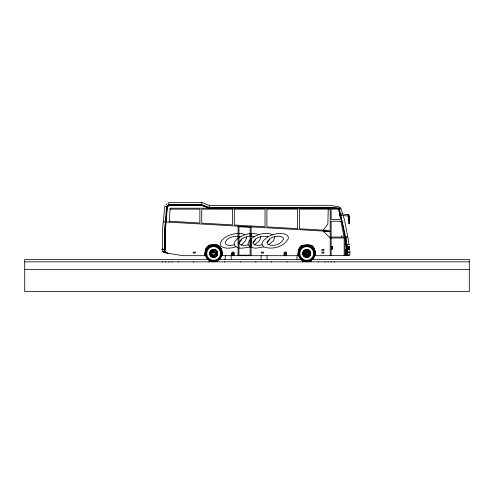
<?xml version="1.0" encoding="UTF-8"?>
<svg xmlns="http://www.w3.org/2000/svg" width="494" height="494" viewBox="0 0 494 494"><rect width="100%" height="100%" fill="white"/><g stroke="black" fill="none" stroke-linecap="round" stroke-linejoin="round"><path stroke-width="0.74" d="M213.618 253.453L213.618 251.773M238.04 255.676L238.077 226.153M238.973 233.341L238.973 226.709L250.143 227.419L250.143 255.182L238.973 255.182L238.973 233.341L243.048 233.909L244.826 234.706L250.143 233.471L250.143 236.113C245.882 236.657 240.572 238.157 238.973 242.622L239.596 244.079C242.041 245.969 245.394 245.506 248.192 244.783L250.143 247.056L250.143 239.769L249.229 240.788L248.062 243.641L248.192 244.783M251.076 255.676L251.125 226.907M330.202 238.003L330.208 231.476L323.193 231.062L330.202 238.003L330.202 255.682L349.585 255.312M344.17 255.682L344.17 237.997M347.319 255.577C347.548 239.954 342.441 224.554 339.502 209.289L338.618 208.314L330.202 207.813L209.048 207.82L201.459 204.979L170.097 204.961L167.849 205.912L167.145 206.961L164.86 206.017L163.236 221.787L169.152 222.17L170.134 208.209L330.202 208.202L338.828 208.598L341.675 220.305L345.102 237.997L345.096 255.682M328.226 209.135L327.849 224.115L323.193 230.136L299.481 228.771L299.481 209.135L330.202 209.135L330.202 230.55L323.193 230.136M165.255 252.872L183.113 255.676L204.769 255.676C204.677 249.285 206.893 243.042 214.865 244.845C220.997 243.931 222.72 250.964 222.51 255.676L299.395 255.694M345.88 249.581L345.825 255.651M225.066 259.486L225.326 255.744M260.974 259.486L261.233 255.744M296.888 259.486L297.147 255.744M163.236 221.787L162.569 229.494L162.569 249.137L161.995 249.34L162.279 251.502L164.755 251.502L167.732 253.286M208.981 208.202L201.391 205.368L170.14 205.35A2.853 2.847 4.2 0 0 167.287 208.209L165.428 229.617L165.428 249.137L161.995 249.34L165.224 249.137L165.033 229.599L167.145 206.961M204.769 255.676L206.01 248.556L209.499 245.203M201.459 204.979L201.898 202.552L169.856 202.503L167.954 202.923L168.899 205.208M338.779 206.819L330.202 205.343L209.487 205.387L209.048 207.82M346.961 255.608L346.986 252.267M347.708 255.546L347.659 249.723M262.153 244.783L257.905 245.444L254.564 244.808L253.564 244.079L253.033 242.573C255.237 237.064 262.771 235.348 268.051 236.768C273.929 233.767 281.815 231.513 287.681 235.521L288.527 237.941C284.884 246.734 272.28 250.149 263.815 246.852L262.153 244.783L262.024 243.641L263.197 240.788L268.051 236.768M266.995 242.573C269.341 237.003 277.9 234.471 283.031 237.497L283.562 239.01C281.222 244.635 272.669 247.031 267.526 244.079L266.995 242.573L268.866 240.788L269.607 239.01M241.677 239.01L240.936 240.788L238.973 242.622M255.639 239.01L254.904 240.788L253.033 242.573M338.927 208.375L339.545 206.986M349.246 247.92L349.542 247.303L348.585 246.543M331.406 248.951L331.406 246.753L332.604 246.753L332.604 248.951L331.406 248.951L331.406 246.753M332.604 248.951L332.604 246.753M341.373 236.558L342.206 235.601M241.313 245.092L245.469 240.788L246.636 237.941L246.506 236.762M238.04 238.108L235.268 240.788L234.1 243.641L234.946 246.055L238.046 247.778M302.594 245.203C298.777 247.371 297.684 251.613 297.863 255.676L299.105 248.556L300.136 246.704L301.334 245.512L306.397 244.796L312.128 245.512L313.326 246.704L315.116 250.896L315.604 255.676L331.134 255.682L331.134 237.997L330.202 237.058M339.205 208.548L340.347 207.486M231.828 255.17L234.026 255.17L234.026 253.342L231.828 253.342L231.828 255.17L234.026 255.17M231.828 253.342L234.026 253.342M284.106 255.17L286.304 255.17L286.304 253.342L284.106 253.342L284.106 255.17L286.304 255.17M284.106 253.342L286.304 253.342M272.756 234.706C265.611 231.729 257.016 234.261 251.076 238.855L251.076 247.469L255.861 248.235L263.815 246.852M254.564 244.808L259.436 240.788L260.604 237.941L260.468 236.762M268.526 244.808L273.398 240.788L274.565 237.941L274.436 236.762M348.634 216.1L349.419 223.702L349.03 223.961L349.653 222.102L348.999 215.866L348.431 214.662L339.434 213.877L341.206 214.032M238.973 237.441L244.826 234.706M348.962 223.245L349.616 221.713L349.289 216.1L341.206 215.44L339.823 215.779L339.446 213.958M164.842 249.137L164.465 249.34L164.755 251.502M339.143 208.882L340.86 208.128M164.403 236.453L165.546 236.453L165.546 248.556L164.848 248.723L164.403 248.556L164.403 236.453L165.546 236.453M339.502 209.289L341.045 208.715L342.651 213.871M235.885 246.852C231.093 248.241 225.252 249.303 220.985 246.055L220.133 243.641C222.572 236.472 231.235 234.082 238.04 233.372M234.224 244.783C231.427 245.506 228.074 245.969 225.635 244.079L225.103 242.573C226.937 237.626 233.242 236.027 238.04 236.225M347.696 248.068L348.653 247.303L347.696 246.543L349.128 246.543L349.27 248.068L348.109 248.068L347.967 246.543M348.276 248.068L349.468 247.117M345.306 236.99L347.733 236.521L344.485 219.768L343.108 215.347M250.143 247.056L241.893 248.235L238.985 247.988M331.134 237.997L345.102 237.997L347.918 237.491L349.079 244.437L345.812 244.623L349.11 244.623M349.882 254.861L347.449 255.176M306.731 253.089C305.65 254.416 307.997 253.027 306.731 253.459M314.184 255.694L315.604 255.676L314.357 248.556L310.868 245.203L307.892 244.931M170.072 209.135L199.872 209.135L199.872 223.016L169.22 221.238M349.289 216.1L348.221 216.1L347.986 214.458M164.403 239.244L165.546 239.244M164.403 245.759L165.546 245.759M331.536 246.994L332.468 246.994M349.48 247.303L348.276 246.543M164.403 248.556L165.546 248.556M331.536 248.71L332.468 248.71M345.825 249.538L349.696 249.538M349.715 249.723L345.936 249.723L345.936 255.651M162.699 252.039L165.558 252.039L168.114 253.354M163.625 252.607L165.681 252.607M208.017 259.486L24.7 259.486L24.7 291.497L469.3 291.497L469.3 259.486L311.708 259.486M218.793 259.486L300.957 259.486M24.7 261.832L469.3 261.832M24.7 269.638L469.3 269.638M169.152 222.17L330.208 231.476M338.643 208.06L330.202 207.387L209.123 207.4L201.533 204.565L170.059 204.541C167.719 204.596 166.268 206.856 166.398 209.042L164.613 229.58L164.619 249.137M214.797 244.931L217.774 245.203L221.263 248.556L222.51 255.676M254.083 236.768L251.076 236.113L251.076 233.372L257.016 233.909L258.794 234.706M238.991 236.367L240.121 236.768M201.898 202.552L209.487 205.387M347.998 214.538L348.437 214.723L348.603 215.866M167.849 205.912L166.101 204.164M165.558 252.039L164.848 249.34M345.72 236.91L347.64 249.538M345.102 237.997L346.979 252.156M348.19 215.866L349.011 223.77M164.045 249.34L164.335 251.502M349.382 246.055L349.647 248.865M348.474 246.543L348.659 248.068M266.958 255.744L267.223 259.486M231.05 255.744L231.309 259.486M349.808 250.705L349.845 252.156L346.195 252.156L349.851 252.267L349.913 254.453M165.033 229.599L165.428 249.137M334.358 261.832L334.358 262.221M331.233 261.832L331.233 262.221M328.115 261.832L328.115 262.221M324.99 261.832L324.99 262.221M318.284 261.832L318.284 262.221M310.936 260.659L310.936 261.832M302.668 261.832L302.668 262.221M287.057 261.832L287.057 262.221M286.063 253.539L286.063 254.972M284.346 253.539L284.346 254.972M271.441 261.832L271.441 262.221M255.83 261.832L255.83 262.221M240.214 261.832L240.214 262.221M233.786 253.539L233.786 254.972M232.069 253.539L232.069 254.972M224.603 261.832L224.603 262.221M217.261 260.659L217.261 261.832M208.987 261.832L208.987 262.221M193.376 261.832L193.376 262.221M178.686 261.832L178.686 262.221M171.98 261.832L171.98 262.221M168.855 261.832L168.855 262.221M165.737 261.832L165.737 262.221M164.737 236.453L164.737 248.556M162.612 261.832L162.612 262.221M232.458 209.19L232.458 224.9L201.737 223.121L201.737 209.135L232.458 209.19M234.317 209.197L234.317 225.005L265.037 226.783L265.037 209.135L234.317 209.197M266.902 209.135L266.902 226.888L297.623 228.666L297.623 209.135L266.902 209.135M306.181 253.373C307.083 255.429 307.676 251.699 306.181 253.373M346.899 246.37L346.881 248.235L347.974 248.235L347.795 246.37L346.899 246.37M305.236 251.576L305.199 251.946L305.842 252.014L305.576 251.421L305.236 251.576M307.645 254.885L307.91 255.478L308.25 255.324L308.287 254.953L307.645 254.885M305.292 254.83L305.428 255.46L305.792 255.386L305.656 254.756L305.292 254.83M307.7 251.514L307.83 252.15L308.194 252.07L308.065 251.44L307.7 251.514M304.613 252.496L304.613 253.138L304.983 253.138L304.983 252.496L304.613 252.496M308.503 253.762L308.318 254.083L308.88 254.404L309.065 254.083L308.503 253.762M306.626 251.051L306.379 251.323L306.86 251.755L306.99 251.125L306.626 251.051M306.626 255.145L306.496 255.775L306.86 255.855L306.99 255.219L306.626 255.145M165.045 248.556L164.459 248.556L164.459 236.453L164.848 236.286L165.045 248.556M304.755 253.712L304.458 253.935L304.835 254.453L305.138 254.237L304.755 253.712M308.651 252.446L308.349 252.669L308.731 253.187L309.034 252.971L308.651 252.446M338.581 209.135L331.134 209.135L331.159 219.379L340.564 219.379L338.581 209.135M340.922 221.238L331.134 221.238L331.134 237.064L343.991 237.064L340.922 221.238M323.873 249.538L321.822 249.538L321.822 250.47L323.873 250.47L323.873 249.538M195.216 252.144L193.166 252.144L193.166 253.076L195.216 253.076L195.216 252.144M233.946 252.144L231.896 252.144L231.896 253.076L233.946 253.076L233.946 252.144M263.364 252.144L261.314 252.144L261.314 253.076L263.364 253.076L263.364 252.144M286.261 252.144L284.217 252.144L284.217 253.076L286.261 253.076L286.261 252.144M323.873 252.144L321.822 252.144L321.822 253.076L323.873 253.076L323.873 252.144M211.154 256.491A3.909 3.909 0 0 0 217.477 254.064A3.909 3.909 0 0 0 212.216 249.803A3.909 3.909 0 0 0 211.154 256.491M211.037 256.633A4.094 4.094 0 0 0 217.663 254.095A4.094 4.094 0 0 0 212.148 249.631A4.094 4.094 0 0 0 211.037 256.633M211.271 256.343A3.724 3.724 0 0 0 217.292 254.033A3.724 3.724 0 0 0 212.278 249.976A3.724 3.724 0 0 0 211.271 256.343M211.389 256.201A3.538 3.538 0 0 0 217.107 254.002A3.538 3.538 0 0 0 212.346 250.149A3.538 3.538 0 0 0 211.389 256.201M211.506 256.059A3.353 3.353 0 0 0 216.928 253.978A3.353 3.353 0 0 0 212.414 250.322A3.353 3.353 0 0 0 211.506 256.059M212.21 255.188A2.235 2.235 0 0 0 215.822 253.799A2.235 2.235 0 0 0 212.815 251.366A2.235 2.235 0 0 0 212.21 255.188M212.445 254.898A1.865 1.865 0 0 0 215.452 253.743A1.865 1.865 0 0 0 212.951 251.712A1.865 1.865 0 0 0 212.445 254.898M212.562 254.756A1.673 1.673 0 0 0 215.273 253.712A1.673 1.673 0 0 0 213.013 251.884A1.673 1.673 0 0 0 212.562 254.756M304.273 256.497A3.909 3.909 0 0 0 310.59 254.07A3.909 3.909 0 0 0 305.329 249.81A3.909 3.909 0 0 0 304.273 256.497M304.156 256.645A4.094 4.094 0 0 0 310.775 254.101A4.094 4.094 0 0 0 305.261 249.637A4.094 4.094 0 0 0 304.156 256.645M304.384 256.355A3.724 3.724 0 0 0 310.411 254.04A3.724 3.724 0 0 0 305.397 249.983A3.724 3.724 0 0 0 304.384 256.355M304.502 256.207A3.538 3.538 0 0 0 310.226 254.015A3.538 3.538 0 0 0 305.465 250.155A3.538 3.538 0 0 0 304.502 256.207M304.854 255.775A2.976 2.976 0 0 0 309.67 253.928A2.976 2.976 0 0 0 305.663 250.68A2.976 2.976 0 0 0 304.854 255.775M304.971 255.633A2.791 2.791 0 0 0 309.491 253.897A2.791 2.791 0 0 0 305.73 250.853A2.791 2.791 0 0 0 304.971 255.633M305.088 255.484A2.606 2.606 0 0 0 309.306 253.867A2.606 2.606 0 0 0 305.798 251.026A2.606 2.606 0 0 0 305.088 255.484M305.675 254.762A1.673 1.673 0 0 0 308.386 253.725A1.673 1.673 0 0 0 306.132 251.897A1.673 1.673 0 0 0 305.675 254.762M306.144 254.182A0.932 0.932 0 0 0 307.651 253.607A0.932 0.932 0 0 0 306.397 252.588A0.932 0.932 0 0 0 306.144 254.182M301.457 259.974A8.379 8.379 0 0 0 315.005 254.768A8.379 8.379 0 0 0 303.73 245.635A8.379 8.379 0 0 0 301.457 259.974M301.692 259.683A8.009 8.009 0 0 0 314.641 254.713A8.009 8.009 0 0 0 303.859 245.987A8.009 8.009 0 0 0 301.692 259.683M301.927 259.393A7.632 7.632 0 0 0 314.27 254.657A7.632 7.632 0 0 0 303.995 246.333A7.632 7.632 0 0 0 301.927 259.393M302.396 258.813A6.891 6.891 0 0 0 313.536 254.54A6.891 6.891 0 0 0 304.261 247.031A6.891 6.891 0 0 0 302.396 258.813M208.579 259.671A8.009 8.009 0 0 0 221.522 254.706A8.009 8.009 0 0 0 210.747 245.975A8.009 8.009 0 0 0 208.579 259.671M208.345 259.961A8.379 8.379 0 0 0 221.892 254.762A8.379 8.379 0 0 0 210.611 245.629A8.379 8.379 0 0 0 208.345 259.961M208.814 259.387A7.632 7.632 0 0 0 221.158 254.645A7.632 7.632 0 0 0 210.882 246.327A7.632 7.632 0 0 0 208.814 259.387M210.172 259.418A6.891 6.891 0 0 0 220.503 253.453A6.891 6.891 0 0 0 210.172 247.488A6.891 6.891 0 0 0 210.172 259.418"/></g></svg>
